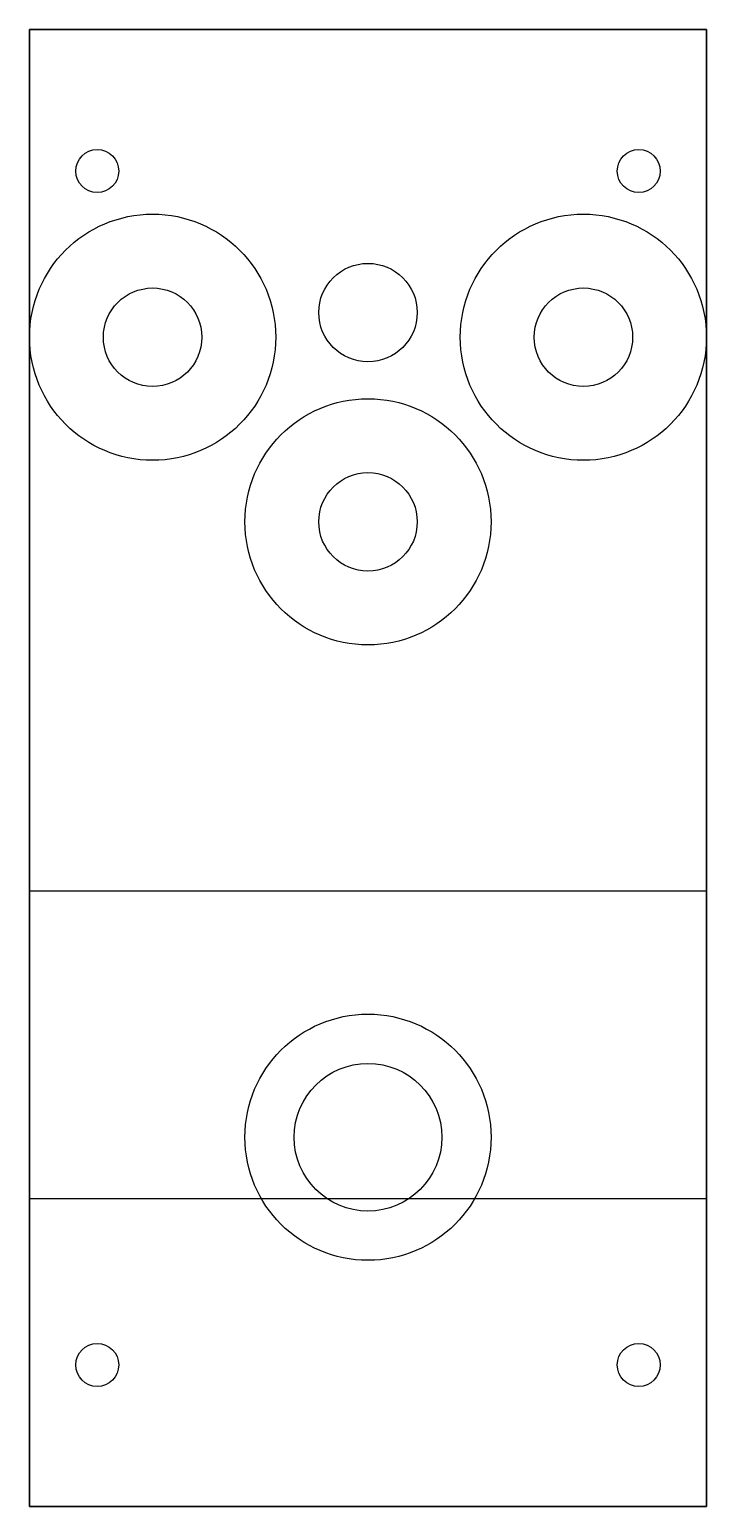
# Model space of a CAD drawing. Header units: millimetres. Extents: x 50 to 105, y 50 to 170.
import ezdxf

# ---------------------------------------------------------------- set-up
doc = ezdxf.new("R2010")
doc.units = ezdxf.units.MM

msp = doc.modelspace()

# ---------------------------------------------------------------- linework, layer by layer
for p, q in [((105, 100), (50, 100)), ((105, 75), (50, 75))]:
    msp.add_line(p, q)
for points in [[(50, 170), (50, 50), (105, 50), (105, 170)], [(50, 170), (105, 170), (105, 50), (50, 50)]]:
    msp.add_lwpolyline(points, close=True)
for centre, radius in [((55.5, 158.5), 1.75), ((99.5, 158.5), 1.75), ((60, 145), 10), ((95, 145), 10), ((77.5, 147), 4), ((60, 145), 4), ((95, 145), 4), ((77.5, 130), 10), ((77.5, 130), 4), ((77.5, 80), 10), ((77.5, 80), 6), ((55.5, 61.5), 1.75), ((99.5, 61.5), 1.75)]:
    msp.add_circle(centre, radius)

doc.saveas('drawing.dxf')
